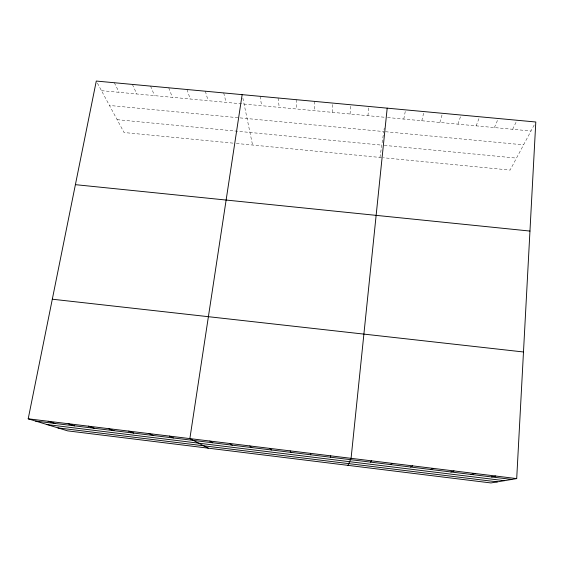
<?xml version="1.0" encoding="UTF-8"?>
<svg xmlns="http://www.w3.org/2000/svg" width="564" height="564" viewBox="0 0 564 564"><rect width="100%" height="100%" fill="white"/><g stroke="black" fill="none" stroke-linecap="round" stroke-linejoin="round"><path stroke-width="0.42" stroke-dasharray="2.82 2.11" d="M332.295 112.342L332.393 103.05M350.089 114.013L350.604 104.749M367.939 115.69L368.87 106.448M379.953 157.419L383.753 131.56L109.465 105.468M384.014 129.819L384.267 128.077M403.796 119.06L405.572 109.867M421.801 120.752L424.008 111.587M439.864 122.451L442.5 113.308M457.982 124.15L461.042 115.035M476.15 125.857L479.647 116.769M494.374 127.57L498.308 118.51M512.648 129.283L517.026 120.252M534.193 125.004L510.089 170.081L383.344 157.751M101.471 90.663L384.986 117.291M387.553 117.538L530.985 131.003M385.487 131.722L523.575 144.856M117.129 119.667L381.757 145.138M384.26 145.378L516.49 158.11M232.939 143.122L124.073 132.533L96.684 81.794M236.344 143.453L382.498 157.673M114.323 82.739L119.11 92.32M132.413 84.424L136.805 93.984M150.567 86.116L154.55 95.647M168.77 87.808L172.351 97.318M187.029 89.514L190.209 98.996M205.345 91.22L208.116 100.681M223.718 92.926L226.072 102.366M242.851 98.065L252.559 145.033M260.089 96.317L261.625 105.708M278.08 97.995L279.215 107.357M296.128 99.673L296.854 109.014M314.233 101.358L314.55 110.678"/><path stroke-width="0.85" d="M330.617 457.228L330.687 455.839M516.702 478.603L535.8 122L96.282 81.054L28.2 418.812L67.68 430.875L490.976 482.946L516.702 478.603L28.2 418.812M387.193 108.154L351.076 458.335L347.974 465.349M242.146 94.646L189.864 438.602L208.278 448.168M370.421 462.099L371.535 460.837M390.422 464.553L392.065 463.347M410.493 467.013L412.658 465.871M430.621 469.481L433.328 468.395M450.826 471.955L454.062 470.933M471.088 474.437L474.874 473.485M491.427 476.925L495.749 476.037M75.4 184.661L529.963 231.064M52.311 299.209L523.484 351.978M35.652 421.089L511.83 479.428M47.059 424.572L504.378 480.683M57.916 427.893L497.314 481.875M48.166 421.259L55.131 423.479M68.202 423.712L74.681 425.869M88.308 426.172L94.294 428.273M108.478 428.64L113.97 430.684M128.719 431.115L133.717 433.103M149.03 433.603L153.528 435.528M169.411 436.099L173.402 437.967M209.78 441.041L212.762 442.789M229.759 443.48L232.241 445.172M249.81 445.941L251.791 447.569M269.93 448.401L271.404 449.973M290.115 450.869L291.073 452.384M310.362 453.35L310.813 454.803"/></g></svg>
